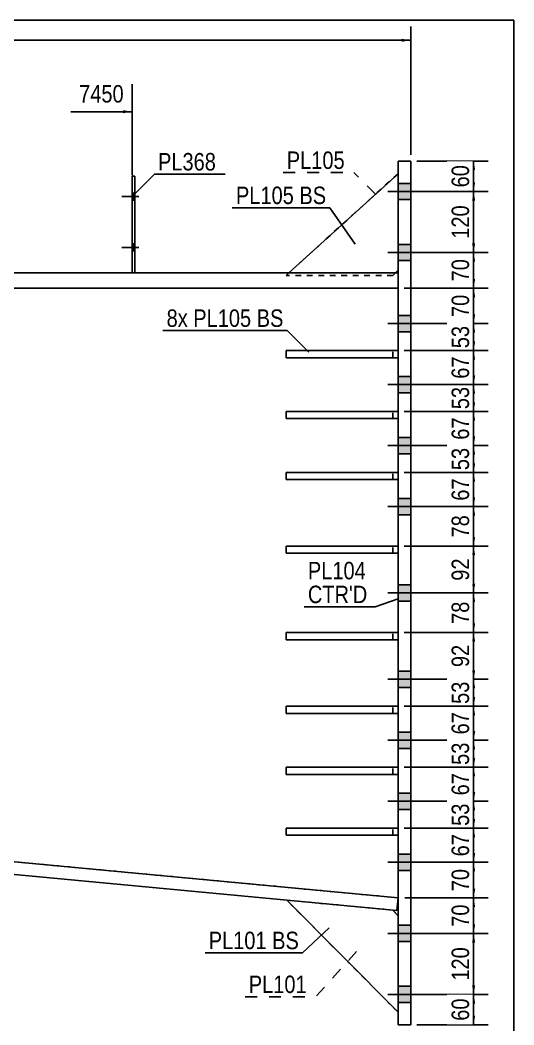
# Model space of a CAD drawing. Header units: millimetres. Extents: x -266 to 146, y -166 to 122.
# Drawn here: x 65.4 to 146.3, y -43.9 to 120.9 of the extents above; entities that cross this region are included whole.
import ezdxf

# ---------------------------------------------------------------- set-up
doc = ezdxf.new("R2010")
doc.units = ezdxf.units.MM
doc.linetypes.add('DXK_LINE_DOT1', pattern=[1.8814, 0.9407, -0.9407])
doc.linetypes.add('DXK_LINE_DOT2', pattern=[3.9198, 1.9599, -1.9599])
doc.styles.add('Arial Narrow', font='ARIALN.TTF', dxfattribs={"height": 0.2})

# ---------------------------------------------------------------- blocks, each defined once
blk = doc.blocks.new('Unknown-622979467-1210')
at = {"color": 5, "linetype": 'Continuous'}
for p, q in [((146.3, 120.9), (-263.7, 120.9)), ((146.3, -166.1), (146.3, 120.9))]:
    blk.add_line(p, q, dxfattribs=at)
blk = doc.blocks.new('Bolt-622979467-1794 - 1521')
at = {"linetype": 'Continuous'}
for points in [[(127.3, 94.12), (127.3, 91.46), (129.38, 91.46), (129.38, 94.12)], [(127.3, 94.12), (127.3, 91.46), (129.38, 91.46), (129.38, 94.12)], [(127.3, 94.12), (127.3, 91.46), (129.38, 91.46), (129.38, 94.12)], [(127.3, 94.12), (127.3, 91.46), (129.38, 91.46), (129.38, 94.12)], [(127.3, 84.12), (127.3, 81.46), (129.38, 81.46), (129.38, 84.12)], [(127.3, 84.12), (127.3, 81.46), (129.38, 81.46), (129.38, 84.12)], [(127.3, 84.12), (127.3, 81.46), (129.38, 81.46), (129.38, 84.12)], [(127.3, 84.12), (127.3, 81.46), (129.38, 81.46), (129.38, 84.12)], [(127.3, 72.46), (127.3, 69.79), (129.38, 69.79), (129.38, 72.46)], [(127.3, 72.46), (127.3, 69.79), (129.38, 69.79), (129.38, 72.46)], [(127.3, 72.46), (127.3, 69.79), (129.38, 69.79), (129.38, 72.46)], [(127.3, 72.46), (127.3, 69.79), (129.38, 69.79), (129.38, 72.46)], [(127.3, 62.46), (127.3, 59.79), (129.38, 59.79), (129.38, 62.46)], [(127.3, 62.46), (127.3, 59.79), (129.38, 59.79), (129.38, 62.46)], [(127.3, 62.46), (127.3, 59.79), (129.38, 59.79), (129.38, 62.46)], [(127.3, 62.46), (127.3, 59.79), (129.38, 59.79), (129.38, 62.46)], [(127.3, 52.46), (127.3, 49.79), (129.38, 49.79), (129.38, 52.46)], [(127.3, 52.46), (127.3, 49.79), (129.38, 49.79), (129.38, 52.46)], [(127.3, 52.46), (127.3, 49.79), (129.38, 49.79), (129.38, 52.46)], [(127.3, 52.46), (127.3, 49.79), (129.38, 49.79), (129.38, 52.46)], [(127.3, 42.46), (127.3, 39.79), (129.38, 39.79), (129.38, 42.46)], [(127.3, 42.46), (127.3, 39.79), (129.38, 39.79), (129.38, 42.46)], [(127.3, 42.46), (127.3, 39.79), (129.38, 39.79), (129.38, 42.46)], [(127.3, 42.46), (127.3, 39.79), (129.38, 39.79), (129.38, 42.46)], [(127.3, 28.29), (127.3, 25.62), (129.38, 25.62), (129.38, 28.29)], [(127.3, 28.29), (127.3, 25.62), (129.38, 25.62), (129.38, 28.29)], [(127.3, 28.29), (127.3, 25.62), (129.38, 25.62), (129.38, 28.29)], [(127.3, 28.29), (127.3, 25.62), (129.38, 25.62), (129.38, 28.29)], [(127.3, 14.12), (127.3, 11.46), (129.38, 11.46), (129.38, 14.12)], [(127.3, 14.12), (127.3, 11.46), (129.38, 11.46), (129.38, 14.12)], [(127.3, 14.12), (127.3, 11.46), (129.38, 11.46), (129.38, 14.12)], [(127.3, 14.12), (127.3, 11.46), (129.38, 11.46), (129.38, 14.12)], [(127.3, 4.12), (127.3, 1.46), (129.38, 1.46), (129.38, 4.12)], [(127.3, 4.12), (127.3, 1.46), (129.38, 1.46), (129.38, 4.12)], [(127.3, 4.12), (127.3, 1.46), (129.38, 1.46), (129.38, 4.12)], [(127.3, 4.12), (127.3, 1.46), (129.38, 1.46), (129.38, 4.12)], [(127.3, -5.88), (127.3, -8.54), (129.38, -8.54), (129.38, -5.88)], [(127.3, -5.88), (127.3, -8.54), (129.38, -8.54), (129.38, -5.88)], [(127.3, -5.88), (127.3, -8.54), (129.38, -8.54), (129.38, -5.88)], [(127.3, -5.88), (127.3, -8.54), (129.38, -8.54), (129.38, -5.88)], [(127.3, -15.88), (127.3, -18.54), (129.38, -18.54), (129.38, -15.88)], [(127.3, -15.88), (127.3, -18.54), (129.38, -18.54), (129.38, -15.88)], [(127.3, -15.88), (127.3, -18.54), (129.38, -18.54), (129.38, -15.88)], [(127.3, -15.88), (127.3, -18.54), (129.38, -18.54), (129.38, -15.88)], [(127.3, -27.54), (127.3, -30.21), (129.38, -30.21), (129.38, -27.54)], [(127.3, -27.54), (127.3, -30.21), (129.38, -30.21), (129.38, -27.54)], [(127.3, -27.54), (127.3, -30.21), (129.38, -30.21), (129.38, -27.54)], [(127.3, -27.54), (127.3, -30.21), (129.38, -30.21), (129.38, -27.54)], [(127.3, -37.54), (127.3, -40.21), (129.38, -40.21), (129.38, -37.54)], [(127.3, -37.54), (127.3, -40.21), (129.38, -40.21), (129.38, -37.54)], [(127.3, -37.54), (127.3, -40.21), (129.38, -40.21), (129.38, -37.54)], [(127.3, -37.54), (127.3, -40.21), (129.38, -40.21), (129.38, -37.54)]]:
    blk.add_hatch(color=3, dxfattribs=at).paths.add_polyline_path(points)
at = {"color": 3, "linetype": 'Continuous'}
for p, q in [((127.3, 94.12), (129.38, 94.12)), ((127.3, 94.12), (129.38, 94.12)), ((127.3, 94.12), (129.38, 94.12)), ((127.3, 94.12), (129.38, 94.12)), ((125.66, 92.79), (135.63, 92.79)), ((125.66, 92.79), (135.63, 92.79)), ((125.66, 92.79), (135.63, 92.79)), ((125.66, 92.79), (135.63, 92.79)), ((127.3, 91.46), (129.38, 91.46)), ((127.3, 91.46), (129.38, 91.46)), ((127.3, 91.46), (129.38, 91.46)), ((127.3, 91.46), (129.38, 91.46)), ((127.3, 84.12), (129.38, 84.12)), ((127.3, 84.12), (129.38, 84.12)), ((127.3, 84.12), (129.38, 84.12)), ((127.3, 84.12), (129.38, 84.12)), ((125.66, 82.79), (135.63, 82.79)), ((125.66, 82.79), (135.63, 82.79)), ((125.66, 82.79), (135.63, 82.79)), ((125.66, 82.79), (135.63, 82.79)), ((127.3, 81.46), (129.38, 81.46)), ((127.3, 81.46), (129.38, 81.46)), ((127.3, 81.46), (129.38, 81.46)), ((127.3, 81.46), (129.38, 81.46)), ((125.66, 71.12), (135.63, 71.12)), ((125.66, 71.12), (135.63, 71.12)), ((125.66, 71.12), (135.63, 71.12)), ((125.66, 71.12), (135.63, 71.12)), ((127.3, 72.46), (129.38, 72.46)), ((127.3, 72.46), (129.38, 72.46)), ((127.3, 72.46), (129.38, 72.46)), ((127.3, 72.46), (129.38, 72.46)), ((127.3, 69.79), (129.38, 69.79)), ((127.3, 69.79), (129.38, 69.79)), ((127.3, 69.79), (129.38, 69.79)), ((127.3, 69.79), (129.38, 69.79)), ((125.66, 61.12), (135.63, 61.12)), ((125.66, 61.12), (135.63, 61.12)), ((125.66, 61.12), (135.63, 61.12)), ((125.66, 61.12), (135.63, 61.12)), ((127.3, 62.46), (129.38, 62.46)), ((127.3, 62.46), (129.38, 62.46)), ((127.3, 62.46), (129.38, 62.46)), ((127.3, 62.46), (129.38, 62.46)), ((127.3, 59.79), (129.38, 59.79)), ((127.3, 59.79), (129.38, 59.79)), ((127.3, 59.79), (129.38, 59.79)), ((127.3, 59.79), (129.38, 59.79)), ((125.66, 51.12), (135.63, 51.12)), ((125.66, 51.12), (135.63, 51.12)), ((125.66, 51.12), (135.63, 51.12)), ((125.66, 51.12), (135.63, 51.12)), ((127.3, 52.46), (129.38, 52.46)), ((127.3, 52.46), (129.38, 52.46)), ((127.3, 52.46), (129.38, 52.46)), ((127.3, 52.46), (129.38, 52.46)), ((127.3, 49.79), (129.38, 49.79)), ((127.3, 49.79), (129.38, 49.79)), ((127.3, 49.79), (129.38, 49.79)), ((127.3, 49.79), (129.38, 49.79)), ((127.3, 42.46), (129.38, 42.46)), ((127.3, 42.46), (129.38, 42.46)), ((127.3, 42.46), (129.38, 42.46)), ((127.3, 42.46), (129.38, 42.46)), ((125.66, 41.12), (135.63, 41.12)), ((125.66, 41.12), (135.63, 41.12)), ((125.66, 41.12), (135.63, 41.12)), ((125.66, 41.12), (135.63, 41.12)), ((127.3, 39.79), (129.38, 39.79)), ((127.3, 39.79), (129.38, 39.79)), ((127.3, 39.79), (129.38, 39.79)), ((127.3, 39.79), (129.38, 39.79)), ((127.3, 28.29), (129.38, 28.29)), ((127.3, 28.29), (129.38, 28.29)), ((127.3, 28.29), (129.38, 28.29)), ((127.3, 28.29), (129.38, 28.29)), ((125.66, 26.96), (135.63, 26.96)), ((125.66, 26.96), (135.63, 26.96)), ((125.66, 26.96), (135.63, 26.96)), ((125.66, 26.96), (135.63, 26.96)), ((127.3, 25.62), (129.38, 25.62)), ((127.3, 25.62), (129.38, 25.62)), ((127.3, 25.62), (129.38, 25.62)), ((127.3, 25.62), (129.38, 25.62)), ((127.3, 14.12), (129.38, 14.12)), ((127.3, 14.12), (129.38, 14.12)), ((127.3, 14.12), (129.38, 14.12)), ((127.3, 14.12), (129.38, 14.12)), ((125.66, 12.79), (135.63, 12.79)), ((125.66, 12.79), (135.63, 12.79)), ((125.66, 12.79), (135.63, 12.79)), ((125.66, 12.79), (135.63, 12.79)), ((127.3, 11.46), (129.38, 11.46)), ((127.3, 11.46), (129.38, 11.46)), ((127.3, 11.46), (129.38, 11.46)), ((127.3, 11.46), (129.38, 11.46)), ((127.3, 4.12), (129.38, 4.12)), ((127.3, 4.12), (129.38, 4.12)), ((127.3, 4.12), (129.38, 4.12)), ((127.3, 4.12), (129.38, 4.12)), ((125.66, 2.79), (135.63, 2.79)), ((125.66, 2.79), (135.63, 2.79)), ((125.66, 2.79), (135.63, 2.79)), ((125.66, 2.79), (135.63, 2.79)), ((127.3, 1.46), (129.38, 1.46)), ((127.3, 1.46), (129.38, 1.46)), ((127.3, 1.46), (129.38, 1.46)), ((127.3, 1.46), (129.38, 1.46)), ((127.3, -5.88), (129.38, -5.88)), ((127.3, -5.88), (129.38, -5.88)), ((127.3, -5.88), (129.38, -5.88)), ((127.3, -5.88), (129.38, -5.88)), ((125.66, -7.21), (135.63, -7.21)), ((125.66, -7.21), (135.63, -7.21)), ((125.66, -7.21), (135.63, -7.21)), ((125.66, -7.21), (135.63, -7.21)), ((127.3, -8.54), (129.38, -8.54)), ((127.3, -8.54), (129.38, -8.54)), ((127.3, -8.54), (129.38, -8.54)), ((127.3, -8.54), (129.38, -8.54)), ((127.3, -15.88), (129.38, -15.88)), ((127.3, -15.88), (129.38, -15.88)), ((127.3, -15.88), (129.38, -15.88)), ((127.3, -15.88), (129.38, -15.88)), ((125.66, -17.21), (135.63, -17.21)), ((125.66, -17.21), (135.63, -17.21)), ((125.66, -17.21), (135.63, -17.21)), ((125.66, -17.21), (135.63, -17.21)), ((127.3, -18.54), (129.38, -18.54)), ((127.3, -18.54), (129.38, -18.54)), ((127.3, -18.54), (129.38, -18.54)), ((127.3, -18.54), (129.38, -18.54)), ((127.3, -27.54), (129.38, -27.54)), ((127.3, -27.54), (129.38, -27.54)), ((127.3, -27.54), (129.38, -27.54)), ((127.3, -27.54), (129.38, -27.54)), ((125.66, -28.88), (135.63, -28.88)), ((125.66, -28.88), (135.63, -28.88)), ((125.66, -28.88), (135.63, -28.88)), ((125.66, -28.88), (135.63, -28.88)), ((127.3, -30.21), (129.38, -30.21)), ((127.3, -30.21), (129.38, -30.21)), ((127.3, -30.21), (129.38, -30.21)), ((127.3, -30.21), (129.38, -30.21)), ((127.3, -37.54), (129.38, -37.54)), ((127.3, -37.54), (129.38, -37.54)), ((127.3, -37.54), (129.38, -37.54)), ((127.3, -37.54), (129.38, -37.54)), ((125.66, -38.88), (135.63, -38.88)), ((125.66, -38.88), (135.63, -38.88)), ((125.66, -38.88), (135.63, -38.88)), ((125.66, -38.88), (135.63, -38.88)), ((127.3, -40.21), (129.38, -40.21)), ((127.3, -40.21), (129.38, -40.21)), ((127.3, -40.21), (129.38, -40.21)), ((127.3, -40.21), (129.38, -40.21))]:
    blk.add_line(p, q, dxfattribs=at)
blk = doc.blocks.new('Bolt-622979467-1729 - 1521')
at = {"linetype": 'Continuous'}
for points in [[(84.14, 91.37), (84.14, 92.54), (83.72, 92.54), (83.72, 91.37)], [(84.14, 91.37), (84.14, 92.54), (83.72, 92.54), (83.72, 91.37)], [(84.14, 83.04), (84.14, 84.21), (83.72, 84.21), (83.72, 83.04)], [(84.14, 83.04), (84.14, 84.21), (83.72, 84.21), (83.72, 83.04)]]:
    blk.add_hatch(color=3, dxfattribs=at).paths.add_polyline_path(points)
at = {"color": 3, "linetype": 'Continuous'}
for p, q in [((84.14, 92.54), (83.72, 92.54)), ((84.14, 92.54), (83.72, 92.54)), ((84.8, 91.96), (82.05, 91.96)), ((84.8, 91.96), (82.05, 91.96)), ((84.14, 91.37), (83.72, 91.37)), ((84.14, 91.37), (83.72, 91.37)), ((84.14, 84.21), (83.72, 84.21)), ((84.14, 84.21), (83.72, 84.21)), ((84.8, 83.62), (82.05, 83.62)), ((84.8, 83.62), (82.05, 83.62)), ((84.14, 83.04), (83.72, 83.04)), ((84.14, 83.04), (83.72, 83.04))]:
    blk.add_line(p, q, dxfattribs=at)
blk = doc.blocks.new('Part-622979467-1576 - 1521')
at = {"color": 2, "linetype": 'Continuous'}
for p, q in [((127.3, 95.71), (109.43, 79.46)), ((127.3, 79.87), (126.88, 79.46))]:
    blk.add_line(p, q, dxfattribs=at)
at = {"color": 7, "linetype": 'DXK_LINE_DOT1'}
for p, q in [((127.3, 79.87), (127.3, 95.71)), ((109.43, 79.46), (108.97, 79.04)), ((126.88, 79.46), (126.47, 79.04)), ((126.47, 79.04), (108.97, 79.04))]:
    blk.add_line(p, q, dxfattribs=at)
blk = doc.blocks.new('Part-622979467-1672 - 1521')
at = {"color": 7, "linetype": 'DXK_LINE_DOT1'}
for p, q in [((127.3, 34.62), (108.97, 34.62)), ((108.97, 34.62), (108.97, 33.46)), ((108.97, 33.46), (127.3, 33.46))]:
    blk.add_line(p, q, dxfattribs=at)
blk = doc.blocks.new('Part-622979467-1677 - 1521')
at = {"color": 2, "linetype": 'Continuous'}
for p, q in [((108.97, 19.29), (108.97, 20.46)), ((127.3, 20.46), (108.97, 20.46)), ((127.3, 19.29), (108.97, 19.29))]:
    blk.add_line(p, q, dxfattribs=at)
at = {"color": 7, "linetype": 'DXK_LINE_DOT1'}
for p, q in [((126.47, 19.29), (126.47, 20.46)), ((127.3, 20.46), (127.3, 19.29))]:
    blk.add_line(p, q, dxfattribs=at)
blk = doc.blocks.new('Part-622979467-1682 - 1521')
at = {"color": 7, "linetype": 'DXK_LINE_DOT1'}
for p, q in [((127.3, 20.46), (108.97, 20.46)), ((108.97, 20.46), (108.97, 19.29)), ((108.97, 19.29), (127.3, 19.29))]:
    blk.add_line(p, q, dxfattribs=at)
blk = doc.blocks.new('Part-622979467-1662 - 1521')
at = {"color": 7, "linetype": 'DXK_LINE_DOT1'}
for p, q in [((127.3, 46.71), (108.97, 46.71)), ((108.97, 46.71), (108.97, 45.54)), ((108.97, 45.54), (127.3, 45.54))]:
    blk.add_line(p, q, dxfattribs=at)
blk = doc.blocks.new('Part-622979467-1598 - 1521')
at = {"color": 7, "linetype": 'DXK_LINE_DOT1'}
for p, q in [((127.3, 95.71), (109.43, 79.46)), ((126.88, 79.46), (127.3, 79.87))]:
    blk.add_line(p, q, dxfattribs=at)
blk = doc.blocks.new('Part-622979467-1620 - 1521')
at = {"color": 2, "linetype": 'Continuous'}
for p, q in [((108.97, 65.54), (108.97, 66.71)), ((127.3, 66.71), (108.97, 66.71)), ((127.3, 65.54), (108.97, 65.54))]:
    blk.add_line(p, q, dxfattribs=at)
at = {"color": 7, "linetype": 'DXK_LINE_DOT1'}
for p, q in [((126.47, 65.54), (126.47, 66.71)), ((127.3, 66.71), (127.3, 65.54))]:
    blk.add_line(p, q, dxfattribs=at)
blk = doc.blocks.new('Part-622979467-1642 - 1521')
at = {"color": 7, "linetype": 'DXK_LINE_DOT1'}
for p, q in [((127.3, 66.71), (108.97, 66.71)), ((108.97, 66.71), (108.97, 65.54)), ((108.97, 65.54), (127.3, 65.54))]:
    blk.add_line(p, q, dxfattribs=at)
blk = doc.blocks.new('Part-622979467-1647 - 1521')
at = {"color": 2, "linetype": 'Continuous'}
for p, q in [((108.97, 55.54), (108.97, 56.71)), ((127.3, 56.71), (108.97, 56.71)), ((127.3, 55.54), (108.97, 55.54))]:
    blk.add_line(p, q, dxfattribs=at)
at = {"color": 7, "linetype": 'DXK_LINE_DOT1'}
for p, q in [((126.47, 55.54), (126.47, 56.71)), ((127.3, 56.71), (127.3, 55.54))]:
    blk.add_line(p, q, dxfattribs=at)
blk = doc.blocks.new('Part-622979467-1652 - 1521')
at = {"color": 7, "linetype": 'DXK_LINE_DOT1'}
for p, q in [((127.3, 56.71), (108.97, 56.71)), ((108.97, 56.71), (108.97, 55.54)), ((108.97, 55.54), (127.3, 55.54))]:
    blk.add_line(p, q, dxfattribs=at)
blk = doc.blocks.new('Part-622979467-1657 - 1521')
at = {"color": 2, "linetype": 'Continuous'}
for p, q in [((108.97, 45.54), (108.97, 46.71)), ((127.3, 46.71), (108.97, 46.71)), ((127.3, 45.54), (108.97, 45.54))]:
    blk.add_line(p, q, dxfattribs=at)
at = {"color": 7, "linetype": 'DXK_LINE_DOT1'}
for p, q in [((126.47, 45.54), (126.47, 46.71)), ((127.3, 46.71), (127.3, 45.54))]:
    blk.add_line(p, q, dxfattribs=at)
blk = doc.blocks.new('Part-622979467-1667 - 1521')
at = {"color": 2, "linetype": 'Continuous'}
for p, q in [((108.97, 33.46), (108.97, 34.62)), ((127.3, 34.62), (108.97, 34.62)), ((127.3, 33.46), (108.97, 33.46))]:
    blk.add_line(p, q, dxfattribs=at)
at = {"color": 7, "linetype": 'DXK_LINE_DOT1'}
for p, q in [((126.47, 33.46), (126.47, 34.62)), ((127.3, 34.62), (127.3, 33.46))]:
    blk.add_line(p, q, dxfattribs=at)
blk = doc.blocks.new('Part-622979467-1687 - 1521')
at = {"color": 2, "linetype": 'Continuous'}
for p, q in [((108.97, 7.21), (108.97, 8.37)), ((127.3, 8.37), (108.97, 8.37)), ((127.3, 7.21), (108.97, 7.21))]:
    blk.add_line(p, q, dxfattribs=at)
at = {"color": 7, "linetype": 'DXK_LINE_DOT1'}
for p, q in [((126.47, 7.21), (126.47, 8.37)), ((127.3, 8.37), (127.3, 7.21))]:
    blk.add_line(p, q, dxfattribs=at)
blk = doc.blocks.new('Part-622979467-1692 - 1521')
at = {"color": 7, "linetype": 'DXK_LINE_DOT1'}
for p, q in [((127.3, 8.37), (108.97, 8.37)), ((108.97, 8.37), (108.97, 7.21)), ((108.97, 7.21), (127.3, 7.21))]:
    blk.add_line(p, q, dxfattribs=at)
blk = doc.blocks.new('Part-622979467-1697 - 1521')
at = {"color": 2, "linetype": 'Continuous'}
for p, q in [((108.97, -2.79), (108.97, -1.63)), ((127.3, -1.63), (108.97, -1.63)), ((127.3, -2.79), (108.97, -2.79))]:
    blk.add_line(p, q, dxfattribs=at)
at = {"color": 7, "linetype": 'DXK_LINE_DOT1'}
for p, q in [((126.47, -2.79), (126.47, -1.63)), ((127.3, -2.79), (127.3, -1.63))]:
    blk.add_line(p, q, dxfattribs=at)
blk = doc.blocks.new('Part-622979467-1702 - 1521')
at = {"color": 7, "linetype": 'DXK_LINE_DOT1'}
for p, q in [((127.3, -1.63), (108.97, -1.63)), ((108.97, -1.63), (108.97, -2.79)), ((108.97, -2.79), (127.3, -2.79))]:
    blk.add_line(p, q, dxfattribs=at)
blk = doc.blocks.new('Part-622979467-1722 - 1521')
at = {"color": 7, "linetype": 'DXK_LINE_DOT1'}
for p, q in [((127.3, -11.63), (108.97, -11.63)), ((108.97, -11.63), (108.97, -12.79)), ((108.97, -12.79), (127.3, -12.79)), ((126.47, -12.79), (126.47, -11.63)), ((127.3, -12.79), (127.3, -11.63))]:
    blk.add_line(p, q, dxfattribs=at)
blk = doc.blocks.new('Part-622979467-1727 - 1521')
at = {"color": 2, "linetype": 'Continuous'}
for p, q in [((108.97, -12.79), (108.97, -11.63)), ((127.3, -11.63), (108.97, -11.63)), ((127.3, -12.79), (108.97, -12.79))]:
    blk.add_line(p, q, dxfattribs=at)
blk = doc.blocks.new('Part-622979467-1773 - 1521')
at = {"color": 2, "linetype": 'Continuous'}
for p, q in [((127.3, 79.46), (-62.92, 79.46)), ((127.3, 76.96), (-62.92, 76.96))]:
    blk.add_line(p, q, dxfattribs=at)
at = {"color": 7, "linetype": 'DXK_LINE_DOT1'}
blk.add_line((127.3, 79.46), (127.3, 76.96), dxfattribs=at)
blk = doc.blocks.new('Part-622979467-1832 - 1521')
at = {"color": 2, "linetype": 'Continuous'}
for p, q in [((-62.92, -5.15), (127.3, -23.04)), ((127.11, -25.12), (-63.12, -7.22)), ((127.3, -23.04), (127.11, -25.12))]:
    blk.add_line(p, q, dxfattribs=at)
blk = doc.blocks.new('Part-622979467-1788 - 1521')
at = {"color": 2, "linetype": 'Continuous'}
for p, q in [((84.14, 95.29), (83.72, 95.29)), ((83.72, 95.29), (83.72, 79.46)), ((84.14, 79.46), (84.14, 95.29))]:
    blk.add_line(p, q, dxfattribs=at)
at = {"color": 7, "linetype": 'DXK_LINE_DOT1'}
blk.add_line((83.72, 79.46), (84.14, 79.46), dxfattribs=at)
blk = doc.blocks.new('Part-622979467-1937 - 1521')
at = {"color": 2, "linetype": 'Continuous'}
for p, q in [((127.3, 97.79), (129.38, 97.79)), ((127.3, -43.88), (127.3, 97.79)), ((129.38, 97.79), (129.38, -43.88)), ((129.38, -43.88), (127.3, -43.88))]:
    blk.add_line(p, q, dxfattribs=at)
blk = doc.blocks.new('Part-622979467-1959 - 1521')
at = {"color": 7, "linetype": 'DXK_LINE_DOT1'}
for p, q in [((127.3, -41.8), (109.05, -23.42)), ((109.05, -23.42), (126.47, -25.06)), ((126.47, -25.06), (127.3, -25.97)), ((127.3, -25.97), (127.3, -41.8))]:
    blk.add_line(p, q, dxfattribs=at)
blk = doc.blocks.new('Part-622979467-2072 - 1521')
at = {"color": 2, "linetype": 'Continuous'}
blk.add_line((-37.92, 76.96), (-37.92, -7.5), dxfattribs=at)
at = {"color": 7, "linetype": 'DXK_LINE_DOT1'}
for p, q in [((-37.92, 76.96), (127.3, 76.96)), ((127.3, 76.96), (127.3, 66.71)), ((127.3, 65.54), (127.3, 56.71)), ((127.3, 55.54), (127.3, 46.71)), ((127.3, 45.54), (127.3, 34.62)), ((127.3, 33.46), (127.3, 20.46)), ((127.3, 19.29), (127.3, 8.37)), ((127.3, 7.21), (127.3, -1.63)), ((127.3, -2.79), (127.3, -11.63)), ((-37.92, -7.5), (127.3, -23.04)), ((127.3, -12.79), (127.3, -23.04))]:
    blk.add_line(p, q, dxfattribs=at)
blk = doc.blocks.new('Part-622979467-2138 - 1521')
at = {"color": 2, "linetype": 'Continuous'}
for p, q in [((127.3, -41.8), (109.05, -23.42)), ((126.47, -25.06), (127.3, -25.97))]:
    blk.add_line(p, q, dxfattribs=at)
blk = doc.blocks.new('StraightDimension-622979467-9930 - 1521')
at = {"linetype": 'Continuous'}
for points in [[(139.45, -24.56), (139.7, -23.06), (139.95, -24.56)], [(139.95, -27.38), (139.7, -28.88), (139.45, -27.38)]]:
    blk.add_hatch(color=7, dxfattribs=at).paths.add_polyline_path(points)
at = {"color": 7, "linetype": 'Continuous'}
for p, q in [((128.44, -23.06), (142.1, -23.06)), ((139.7, -28.88), (139.7, -23.06)), ((128.3, -28.88), (142.1, -28.88))]:
    blk.add_line(p, q, dxfattribs=at)
at = {"color": 0}
blk.add_wipeout([(139.55, -23.54), (135.35, -23.54), (135.35, -28.39), (139.55, -28.39)], dxfattribs=at)
at = {"color": 3, "style": 'Arial Narrow'}
blk.add_text('70', height=2.863, rotation=90.0002, dxfattribs=at).set_placement((138.95, -27.79))
blk = doc.blocks.new('StraightDimension-622979467-9912 - 1521')
at = {"linetype": 'Continuous'}
for points in [[(139.45, 75.46), (139.7, 76.96), (139.95, 75.46)], [(139.95, 72.62), (139.7, 71.12), (139.45, 72.62)]]:
    blk.add_hatch(color=7, dxfattribs=at).paths.add_polyline_path(points)
at = {"color": 7, "linetype": 'Continuous'}
for p, q in [((128.3, 76.96), (142.1, 76.96)), ((139.7, 71.12), (139.7, 76.96)), ((128.3, 71.12), (142.1, 71.12))]:
    blk.add_line(p, q, dxfattribs=at)
at = {"color": 0}
blk.add_wipeout([(139.55, 76.47), (135.35, 76.47), (135.35, 71.61), (139.55, 71.61)], dxfattribs=at)
at = {"color": 3, "style": 'Arial Narrow'}
blk.add_text('70', height=2.863, rotation=90.0002, dxfattribs=at).set_placement((138.95, 72.21))
blk = doc.blocks.new('StraightDimension-622979467-9915 - 1521')
at = {"linetype": 'Continuous'}
for points in [[(139.45, 59.62), (139.7, 61.12), (139.95, 59.62)], [(139.95, 58.21), (139.7, 56.71), (139.45, 58.21)]]:
    blk.add_hatch(color=7, dxfattribs=at).paths.add_polyline_path(points)
at = {"color": 7, "linetype": 'Continuous'}
for p, q in [((128.3, 61.12), (142.1, 61.12)), ((139.7, 56.71), (139.7, 61.12)), ((128.3, 56.71), (142.1, 56.71))]:
    blk.add_line(p, q, dxfattribs=at)
at = {"color": 0}
blk.add_wipeout([(139.55, 61.34), (135.35, 61.34), (135.35, 56.49), (139.55, 56.49)], dxfattribs=at)
at = {"color": 3, "style": 'Arial Narrow'}
blk.add_text('53', height=2.863, rotation=90.0002, dxfattribs=at).set_placement((138.95, 57.09))
blk = doc.blocks.new('StraightDimension-622979467-2642 - 1521')
at = {"linetype": 'Continuous'}
blk.add_hatch(color=7, dxfattribs=at).paths.add_polyline_path([(127.88, 117.84), (129.38, 117.59), (127.88, 117.34)])
at = {"color": 7, "linetype": 'Continuous'}
for p, q in [((129.38, 98.79), (129.38, 119.84)), ((-251.25, 117.59), (129.38, 117.59))]:
    blk.add_line(p, q, dxfattribs=at)
blk = doc.blocks.new('StraightDimension-622979467-9909 - 1521')
at = {"linetype": 'Continuous'}
for points in [[(139.45, 96.29), (139.7, 97.79), (139.95, 96.29)], [(139.95, 94.29), (139.7, 92.79), (139.45, 94.29)]]:
    blk.add_hatch(color=7, dxfattribs=at).paths.add_polyline_path(points)
at = {"color": 7, "linetype": 'Continuous'}
for p, q in [((130.38, 97.79), (142.1, 97.79)), ((139.7, 92.79), (139.7, 97.79)), ((128.3, 92.79), (142.1, 92.79))]:
    blk.add_line(p, q, dxfattribs=at)
at = {"color": 0}
blk.add_wipeout([(139.55, 97.72), (135.35, 97.72), (135.35, 92.86), (139.55, 92.86)], dxfattribs=at)
at = {"color": 3, "style": 'Arial Narrow'}
blk.add_text('60', height=2.863, rotation=90.0002, dxfattribs=at).set_placement((138.95, 93.46))
blk = doc.blocks.new('StraightDimension-622979467-9910 - 1521')
at = {"linetype": 'Continuous'}
for points in [[(139.45, 91.29), (139.7, 92.79), (139.95, 91.29)], [(139.95, 84.29), (139.7, 82.79), (139.45, 84.29)]]:
    blk.add_hatch(color=7, dxfattribs=at).paths.add_polyline_path(points)
at = {"color": 7, "linetype": 'Continuous'}
for p, q in [((128.3, 92.79), (142.1, 92.79)), ((139.7, 82.79), (139.7, 92.79)), ((128.3, 82.79), (142.1, 82.79))]:
    blk.add_line(p, q, dxfattribs=at)
at = {"color": 0}
blk.add_wipeout([(139.55, 91.13), (135.35, 91.13), (135.35, 84.45), (139.55, 84.45)], dxfattribs=at)
at = {"color": 3, "style": 'Arial Narrow'}
blk.add_text('120', height=2.863, rotation=90.0002, dxfattribs=at).set_placement((138.95, 85.05))
blk = doc.blocks.new('StraightDimension-622979467-9911 - 1521')
at = {"linetype": 'Continuous'}
for points in [[(139.45, 81.29), (139.7, 82.79), (139.95, 81.29)], [(139.95, 78.46), (139.7, 76.96), (139.45, 78.46)]]:
    blk.add_hatch(color=7, dxfattribs=at).paths.add_polyline_path(points)
at = {"color": 7, "linetype": 'Continuous'}
for p, q in [((128.3, 82.79), (142.1, 82.79)), ((139.7, 76.96), (139.7, 82.79)), ((128.3, 76.96), (142.1, 76.96))]:
    blk.add_line(p, q, dxfattribs=at)
at = {"color": 0}
blk.add_wipeout([(139.55, 82.3), (135.35, 82.3), (135.35, 77.45), (139.55, 77.45)], dxfattribs=at)
at = {"color": 3, "style": 'Arial Narrow'}
blk.add_text('70', height=2.863, rotation=90.0002, dxfattribs=at).set_placement((138.95, 78.05))
blk = doc.blocks.new('StraightDimension-622979467-9913 - 1521')
at = {"linetype": 'Continuous'}
for points in [[(139.45, 69.62), (139.7, 71.12), (139.95, 69.62)], [(139.95, 68.21), (139.7, 66.71), (139.45, 68.21)]]:
    blk.add_hatch(color=7, dxfattribs=at).paths.add_polyline_path(points)
at = {"color": 7, "linetype": 'Continuous'}
for p, q in [((128.3, 71.12), (142.1, 71.12)), ((139.7, 66.71), (139.7, 71.12)), ((128.3, 66.71), (142.1, 66.71))]:
    blk.add_line(p, q, dxfattribs=at)
at = {"color": 0}
blk.add_wipeout([(139.55, 71.34), (135.35, 71.34), (135.35, 66.49), (139.55, 66.49)], dxfattribs=at)
at = {"color": 3, "style": 'Arial Narrow'}
blk.add_text('53', height=2.863, rotation=90.0002, dxfattribs=at).set_placement((138.95, 67.09))
blk = doc.blocks.new('StraightDimension-622979467-9914 - 1521')
at = {"linetype": 'Continuous'}
for points in [[(139.45, 65.21), (139.7, 66.71), (139.95, 65.21)], [(139.95, 62.62), (139.7, 61.12), (139.45, 62.62)]]:
    blk.add_hatch(color=7, dxfattribs=at).paths.add_polyline_path(points)
at = {"color": 7, "linetype": 'Continuous'}
for p, q in [((128.3, 66.71), (142.1, 66.71)), ((139.7, 61.12), (139.7, 66.71)), ((128.3, 61.12), (142.1, 61.12))]:
    blk.add_line(p, q, dxfattribs=at)
at = {"color": 0}
blk.add_wipeout([(139.55, 66.34), (135.35, 66.34), (135.35, 61.49), (139.55, 61.49)], dxfattribs=at)
at = {"color": 3, "style": 'Arial Narrow'}
blk.add_text('67', height=2.863, rotation=90.0002, dxfattribs=at).set_placement((138.95, 62.09))
blk = doc.blocks.new('StraightDimension-622979467-9916 - 1521')
at = {"linetype": 'Continuous'}
for points in [[(139.45, 55.21), (139.7, 56.71), (139.95, 55.21)], [(139.95, 52.62), (139.7, 51.12), (139.45, 52.62)]]:
    blk.add_hatch(color=7, dxfattribs=at).paths.add_polyline_path(points)
at = {"color": 7, "linetype": 'Continuous'}
for p, q in [((128.3, 56.71), (142.1, 56.71)), ((139.7, 51.12), (139.7, 56.71)), ((128.3, 51.12), (142.1, 51.12))]:
    blk.add_line(p, q, dxfattribs=at)
at = {"color": 0}
blk.add_wipeout([(139.55, 56.34), (135.35, 56.34), (135.35, 51.49), (139.55, 51.49)], dxfattribs=at)
at = {"color": 3, "style": 'Arial Narrow'}
blk.add_text('67', height=2.863, rotation=90.0002, dxfattribs=at).set_placement((138.95, 52.09))
blk = doc.blocks.new('StraightDimension-622979467-9917 - 1521')
at = {"linetype": 'Continuous'}
for points in [[(139.45, 49.62), (139.7, 51.12), (139.95, 49.62)], [(139.95, 48.21), (139.7, 46.71), (139.45, 48.21)]]:
    blk.add_hatch(color=7, dxfattribs=at).paths.add_polyline_path(points)
at = {"color": 7, "linetype": 'Continuous'}
for p, q in [((128.3, 51.12), (142.1, 51.12)), ((139.7, 46.71), (139.7, 51.12)), ((128.3, 46.71), (142.1, 46.71))]:
    blk.add_line(p, q, dxfattribs=at)
at = {"color": 0}
blk.add_wipeout([(139.55, 51.34), (135.35, 51.34), (135.35, 46.49), (139.55, 46.49)], dxfattribs=at)
at = {"color": 3, "style": 'Arial Narrow'}
blk.add_text('53', height=2.863, rotation=90.0002, dxfattribs=at).set_placement((138.95, 47.09))
blk = doc.blocks.new('StraightDimension-622979467-9918 - 1521')
at = {"linetype": 'Continuous'}
for points in [[(139.45, 45.21), (139.7, 46.71), (139.95, 45.21)], [(139.95, 42.62), (139.7, 41.12), (139.45, 42.62)]]:
    blk.add_hatch(color=7, dxfattribs=at).paths.add_polyline_path(points)
at = {"color": 7, "linetype": 'Continuous'}
for p, q in [((128.3, 46.71), (142.1, 46.71)), ((139.7, 41.12), (139.7, 46.71)), ((128.3, 41.12), (142.1, 41.12))]:
    blk.add_line(p, q, dxfattribs=at)
at = {"color": 0}
blk.add_wipeout([(139.55, 46.34), (135.35, 46.34), (135.35, 41.49), (139.55, 41.49)], dxfattribs=at)
at = {"color": 3, "style": 'Arial Narrow'}
blk.add_text('67', height=2.863, rotation=90.0002, dxfattribs=at).set_placement((138.95, 42.09))
blk = doc.blocks.new('StraightDimension-622979467-9919 - 1521')
at = {"linetype": 'Continuous'}
for points in [[(139.45, 39.62), (139.7, 41.12), (139.95, 39.62)], [(139.95, 36.12), (139.7, 34.62), (139.45, 36.12)]]:
    blk.add_hatch(color=7, dxfattribs=at).paths.add_polyline_path(points)
at = {"color": 7, "linetype": 'Continuous'}
for p, q in [((128.3, 41.12), (142.1, 41.12)), ((139.7, 34.62), (139.7, 41.12)), ((128.3, 34.62), (142.1, 34.62))]:
    blk.add_line(p, q, dxfattribs=at)
at = {"color": 0}
blk.add_wipeout([(139.55, 40.3), (135.35, 40.3), (135.35, 35.45), (139.55, 35.45)], dxfattribs=at)
at = {"color": 3, "style": 'Arial Narrow'}
blk.add_text('78', height=2.863, rotation=90.0002, dxfattribs=at).set_placement((138.95, 36.05))
blk = doc.blocks.new('StraightDimension-622979467-9920 - 1521')
at = {"linetype": 'Continuous'}
for points in [[(139.45, 33.12), (139.7, 34.62), (139.95, 33.12)], [(139.95, 28.46), (139.7, 26.96), (139.45, 28.46)]]:
    blk.add_hatch(color=7, dxfattribs=at).paths.add_polyline_path(points)
at = {"color": 7, "linetype": 'Continuous'}
for p, q in [((128.3, 34.62), (142.1, 34.62)), ((139.7, 26.96), (139.7, 34.62)), ((128.3, 26.96), (142.1, 26.96))]:
    blk.add_line(p, q, dxfattribs=at)
at = {"color": 0}
blk.add_wipeout([(139.55, 33.22), (135.35, 33.22), (135.35, 28.36), (139.55, 28.36)], dxfattribs=at)
at = {"color": 3, "style": 'Arial Narrow'}
blk.add_text('92', height=2.863, rotation=90.0002, dxfattribs=at).set_placement((138.95, 28.96))
blk = doc.blocks.new('StraightDimension-622979467-9921 - 1521')
at = {"linetype": 'Continuous'}
for points in [[(139.45, 25.46), (139.7, 26.96), (139.95, 25.46)], [(139.95, 21.96), (139.7, 20.46), (139.45, 21.96)]]:
    blk.add_hatch(color=7, dxfattribs=at).paths.add_polyline_path(points)
at = {"color": 7, "linetype": 'Continuous'}
for p, q in [((128.3, 26.96), (142.1, 26.96)), ((139.7, 20.46), (139.7, 26.96)), ((128.3, 20.46), (142.1, 20.46))]:
    blk.add_line(p, q, dxfattribs=at)
at = {"color": 0}
blk.add_wipeout([(139.55, 26.14), (135.35, 26.14), (135.35, 21.28), (139.55, 21.28)], dxfattribs=at)
at = {"color": 3, "style": 'Arial Narrow'}
blk.add_text('78', height=2.863, rotation=90.0002, dxfattribs=at).set_placement((138.95, 21.88))
blk = doc.blocks.new('StraightDimension-622979467-9922 - 1521')
at = {"linetype": 'Continuous'}
for points in [[(139.45, 18.96), (139.7, 20.46), (139.95, 18.96)], [(139.95, 14.29), (139.7, 12.79), (139.45, 14.29)]]:
    blk.add_hatch(color=7, dxfattribs=at).paths.add_polyline_path(points)
at = {"color": 7, "linetype": 'Continuous'}
for p, q in [((128.3, 20.46), (142.1, 20.46)), ((139.7, 12.79), (139.7, 20.46)), ((128.3, 12.79), (142.1, 12.79))]:
    blk.add_line(p, q, dxfattribs=at)
at = {"color": 0}
blk.add_wipeout([(139.55, 19.05), (135.35, 19.05), (135.35, 14.2), (139.55, 14.2)], dxfattribs=at)
at = {"color": 3, "style": 'Arial Narrow'}
blk.add_text('92', height=2.863, rotation=90.0002, dxfattribs=at).set_placement((138.95, 14.8))
blk = doc.blocks.new('StraightDimension-622979467-9923 - 1521')
at = {"linetype": 'Continuous'}
for points in [[(139.45, 11.29), (139.7, 12.79), (139.95, 11.29)], [(139.95, 9.87), (139.7, 8.37), (139.45, 9.87)]]:
    blk.add_hatch(color=7, dxfattribs=at).paths.add_polyline_path(points)
at = {"color": 7, "linetype": 'Continuous'}
for p, q in [((128.3, 12.79), (142.1, 12.79)), ((139.7, 8.37), (139.7, 12.79)), ((128.3, 8.37), (142.1, 8.37))]:
    blk.add_line(p, q, dxfattribs=at)
at = {"color": 0}
blk.add_wipeout([(139.55, 13.01), (135.35, 13.01), (135.35, 8.15), (139.55, 8.15)], dxfattribs=at)
at = {"color": 3, "style": 'Arial Narrow'}
blk.add_text('53', height=2.863, rotation=90.0002, dxfattribs=at).set_placement((138.95, 8.76))
blk = doc.blocks.new('StraightDimension-622979467-9924 - 1521')
at = {"linetype": 'Continuous'}
for points in [[(139.45, 6.87), (139.7, 8.37), (139.95, 6.87)], [(139.95, 4.29), (139.7, 2.79), (139.45, 4.29)]]:
    blk.add_hatch(color=7, dxfattribs=at).paths.add_polyline_path(points)
at = {"color": 7, "linetype": 'Continuous'}
for p, q in [((128.3, 8.37), (142.1, 8.37)), ((139.7, 2.79), (139.7, 8.37)), ((128.3, 2.79), (142.1, 2.79))]:
    blk.add_line(p, q, dxfattribs=at)
at = {"color": 0}
blk.add_wipeout([(139.55, 8.01), (135.35, 8.01), (135.35, 3.15), (139.55, 3.15)], dxfattribs=at)
at = {"color": 3, "style": 'Arial Narrow'}
blk.add_text('67', height=2.863, rotation=90.0002, dxfattribs=at).set_placement((138.95, 3.76))
blk = doc.blocks.new('StraightDimension-622979467-9925 - 1521')
at = {"linetype": 'Continuous'}
for points in [[(139.45, 1.29), (139.7, 2.79), (139.95, 1.29)], [(139.95, -0.13), (139.7, -1.63), (139.45, -0.13)]]:
    blk.add_hatch(color=7, dxfattribs=at).paths.add_polyline_path(points)
at = {"color": 7, "linetype": 'Continuous'}
for p, q in [((128.3, 2.79), (142.1, 2.79)), ((139.7, -1.63), (139.7, 2.79)), ((128.3, -1.63), (142.1, -1.63))]:
    blk.add_line(p, q, dxfattribs=at)
at = {"color": 0}
blk.add_wipeout([(139.55, 3.01), (135.35, 3.01), (135.35, -1.85), (139.55, -1.85)], dxfattribs=at)
at = {"color": 3, "style": 'Arial Narrow'}
blk.add_text('53', height=2.863, rotation=90.0002, dxfattribs=at).set_placement((138.95, -1.24))
blk = doc.blocks.new('StraightDimension-622979467-9926 - 1521')
at = {"linetype": 'Continuous'}
for points in [[(139.45, -3.13), (139.7, -1.63), (139.95, -3.13)], [(139.95, -5.71), (139.7, -7.21), (139.45, -5.71)]]:
    blk.add_hatch(color=7, dxfattribs=at).paths.add_polyline_path(points)
at = {"color": 7, "linetype": 'Continuous'}
for p, q in [((128.3, -1.63), (142.1, -1.63)), ((139.7, -7.21), (139.7, -1.63)), ((128.3, -7.21), (142.1, -7.21))]:
    blk.add_line(p, q, dxfattribs=at)
at = {"color": 0}
blk.add_wipeout([(139.55, -1.99), (135.35, -1.99), (135.35, -6.85), (139.55, -6.85)], dxfattribs=at)
at = {"color": 3, "style": 'Arial Narrow'}
blk.add_text('67', height=2.863, rotation=90.0002, dxfattribs=at).set_placement((138.95, -6.24))
blk = doc.blocks.new('StraightDimension-622979467-9927 - 1521')
at = {"linetype": 'Continuous'}
for points in [[(139.45, -8.71), (139.7, -7.21), (139.95, -8.71)], [(139.95, -10.13), (139.7, -11.63), (139.45, -10.13)]]:
    blk.add_hatch(color=7, dxfattribs=at).paths.add_polyline_path(points)
at = {"color": 7, "linetype": 'Continuous'}
for p, q in [((128.3, -7.21), (142.1, -7.21)), ((139.7, -11.63), (139.7, -7.21)), ((128.3, -11.63), (142.1, -11.63))]:
    blk.add_line(p, q, dxfattribs=at)
at = {"color": 0}
blk.add_wipeout([(139.55, -6.99), (135.35, -6.99), (135.35, -11.85), (139.55, -11.85)], dxfattribs=at)
at = {"color": 3, "style": 'Arial Narrow'}
blk.add_text('53', height=2.863, rotation=90.0002, dxfattribs=at).set_placement((138.95, -11.24))
blk = doc.blocks.new('StraightDimension-622979467-9928 - 1521')
at = {"linetype": 'Continuous'}
for points in [[(139.45, -13.13), (139.7, -11.63), (139.95, -13.13)], [(139.95, -15.71), (139.7, -17.21), (139.45, -15.71)]]:
    blk.add_hatch(color=7, dxfattribs=at).paths.add_polyline_path(points)
at = {"color": 7, "linetype": 'Continuous'}
for p, q in [((128.3, -11.63), (142.1, -11.63)), ((139.7, -17.21), (139.7, -11.63)), ((128.22, -17.21), (142.1, -17.21))]:
    blk.add_line(p, q, dxfattribs=at)
at = {"color": 0}
blk.add_wipeout([(139.55, -11.99), (135.35, -11.99), (135.35, -16.85), (139.55, -16.85)], dxfattribs=at)
at = {"color": 3, "style": 'Arial Narrow'}
blk.add_text('67', height=2.863, rotation=90.0002, dxfattribs=at).set_placement((138.95, -16.24))
blk = doc.blocks.new('StraightDimension-622979467-9929 - 1521')
at = {"linetype": 'Continuous'}
for points in [[(139.45, -18.71), (139.7, -17.21), (139.95, -18.71)], [(139.95, -21.56), (139.7, -23.06), (139.45, -21.56)]]:
    blk.add_hatch(color=7, dxfattribs=at).paths.add_polyline_path(points)
at = {"color": 7, "linetype": 'Continuous'}
for p, q in [((128.22, -17.21), (142.1, -17.21)), ((139.7, -23.06), (139.7, -17.21)), ((128.44, -23.06), (142.1, -23.06))]:
    blk.add_line(p, q, dxfattribs=at)
at = {"color": 0}
blk.add_wipeout([(139.55, -17.7), (135.35, -17.7), (135.35, -22.56), (139.55, -22.56)], dxfattribs=at)
at = {"color": 3, "style": 'Arial Narrow'}
blk.add_text('70', height=2.863, rotation=90.0002, dxfattribs=at).set_placement((138.95, -21.96))
blk = doc.blocks.new('StraightDimension-622979467-9931 - 1521')
at = {"linetype": 'Continuous'}
for points in [[(139.45, -30.38), (139.7, -28.88), (139.95, -30.38)], [(139.95, -37.38), (139.7, -38.88), (139.45, -37.38)]]:
    blk.add_hatch(color=7, dxfattribs=at).paths.add_polyline_path(points)
at = {"color": 7, "linetype": 'Continuous'}
for p, q in [((128.3, -28.88), (142.1, -28.88)), ((139.7, -38.88), (139.7, -28.88)), ((130.38, -38.88), (142.1, -38.88))]:
    blk.add_line(p, q, dxfattribs=at)
at = {"color": 0}
blk.add_wipeout([(139.55, -30.53), (135.35, -30.53), (135.35, -37.22), (139.55, -37.22)], dxfattribs=at)
at = {"color": 3, "style": 'Arial Narrow'}
blk.add_text('120', height=2.863, rotation=90.0002, dxfattribs=at).set_placement((138.95, -36.62))
blk = doc.blocks.new('StraightDimension-622979467-9932 - 1521')
at = {"linetype": 'Continuous'}
for points in [[(139.45, -40.38), (139.7, -38.88), (139.95, -40.38)], [(139.95, -42.38), (139.7, -43.88), (139.45, -42.38)]]:
    blk.add_hatch(color=7, dxfattribs=at).paths.add_polyline_path(points)
at = {"color": 7, "linetype": 'Continuous'}
for p, q in [((130.38, -38.88), (142.1, -38.88)), ((139.7, -43.88), (139.7, -38.88)), ((130.38, -43.88), (142.1, -43.88))]:
    blk.add_line(p, q, dxfattribs=at)
at = {"color": 0}
blk.add_wipeout([(139.55, -38.95), (135.35, -38.95), (135.35, -43.8), (139.55, -43.8)], dxfattribs=at)
at = {"color": 3, "style": 'Arial Narrow'}
blk.add_text('60', height=2.863, rotation=90.0002, dxfattribs=at).set_placement((138.95, -43.2))
blk = doc.blocks.new('StraightDimension-622979467-12415 - 1521')
at = {"linetype": 'Continuous'}
blk.add_hatch(color=7, dxfattribs=at).paths.add_polyline_path([(82.22, 106.13), (83.72, 105.88), (82.22, 105.63)])
at = {"color": 7, "linetype": 'Continuous'}
for p, q in [((83.72, 95.45), (83.72, 110.38)), ((73.66, 105.88), (83.72, 105.88))]:
    blk.add_line(p, q, dxfattribs=at)
at = {"color": 0}
blk.add_wipeout([(82.94, 106.78), (82.94, 110.98), (74.43, 110.98), (74.43, 106.78)], dxfattribs=at)
at = {"color": 3, "style": 'Arial Narrow'}
blk.add_text('7450', height=2.863, dxfattribs=at).set_placement((75.03, 107.38))
blk = doc.blocks.new('Mark-622979467-1784 - 1521')
at = {"color": 0}
blk.add_wipeout([(97.47, 96.24), (97.47, 99.24), (87.96, 99.24), (87.96, 96.24)], dxfattribs=at)
blk.add_wipeout([(97.47, 96.24), (97.47, 99.24), (87.96, 99.24), (87.96, 96.24)], dxfattribs=at)
at = {"color": 7, "linetype": 'Continuous'}
for p, q in [((83.83, 92.1), (87.36, 95.64)), ((87.36, 95.64), (98.97, 95.64))]:
    blk.add_line(p, q, dxfattribs=at)
at = {"color": 3, "style": 'Arial Narrow'}
blk.add_text('PL368', height=2.863, dxfattribs=at).set_placement((87.96, 96.24))
blk = doc.blocks.new('Mark-622979467-1880 - 1521')
at = {"color": 7, "linetype": 'DXK_LINE_DOT2'}
blk.add_line((123.61, 92.35), (120.07, 95.89), dxfattribs=at)
at = {"color": 0}
blk.add_wipeout([(118.57, 96.49), (118.57, 99.49), (109.07, 99.49), (109.07, 96.49)], dxfattribs=at)
blk.add_wipeout([(118.57, 96.49), (118.57, 99.49), (109.07, 99.49), (109.07, 96.49)], dxfattribs=at)
at = {"color": 7, "linetype": 'DXK_LINE_DOT2'}
blk.add_line((108.47, 95.89), (120.07, 95.89), dxfattribs=at)
at = {"color": 3, "style": 'Arial Narrow'}
blk.add_text('PL105', height=2.863, dxfattribs=at).set_placement((109.07, 96.49))
blk = doc.blocks.new('Mark-622979467-1933 - 1521')
at = {"color": 7, "linetype": 'Continuous'}
blk.add_line((127.3, 25.97), (123.53, 24.69), dxfattribs=at)
at = {"color": 0}
for points in [[(122.03, 29.19), (122.03, 32.19), (112.53, 32.19), (112.53, 29.19)], [(122.28, 25.29), (122.28, 28.29), (112.53, 28.29), (112.53, 25.29)]]:
    blk.add_wipeout(points, dxfattribs=at)
for points in [[(122.03, 29.19), (122.03, 32.19), (112.53, 32.19), (112.53, 29.19)], [(122.28, 25.29), (122.28, 28.29), (112.53, 28.29), (112.53, 25.29)]]:
    blk.add_wipeout(points, dxfattribs=at)
at = {"color": 7, "linetype": 'Continuous'}
blk.add_line((111.93, 24.69), (123.53, 24.69), dxfattribs=at)
at = {"color": 3, "style": 'Arial Narrow'}
blk.add_text('PL104', height=2.863, dxfattribs=at).set_placement((112.53, 29.19))
at = {"color": 1, "style": 'Arial Narrow'}
blk.add_text("CTR'D", height=2.863, dxfattribs=at).set_placement((112.53, 25.29))
blk = doc.blocks.new('Mark-622979467-1955 - 1521')
at = {"color": 7, "linetype": 'DXK_LINE_DOT2'}
blk.add_line((120.5, -31.85), (113.84, -39.26), dxfattribs=at)
at = {"color": 0}
blk.add_wipeout([(112.34, -38.66), (112.34, -35.66), (102.84, -35.66), (102.84, -38.66)], dxfattribs=at)
blk.add_wipeout([(112.34, -38.66), (112.34, -35.66), (102.84, -35.66), (102.84, -38.66)], dxfattribs=at)
at = {"color": 7, "linetype": 'DXK_LINE_DOT2'}
blk.add_line((102.24, -39.26), (113.84, -39.26), dxfattribs=at)
at = {"color": 3, "style": 'Arial Narrow'}
blk.add_text('PL101', height=2.863, dxfattribs=at).set_placement((102.84, -38.66))
blk = doc.blocks.new('MarkSet-622979467-2843 - 1521')
at = {"color": 0}
for points in [[(92.84, 70.59), (92.84, 73.59), (89.37, 73.59), (89.37, 70.59)], [(103.24, 70.59), (103.24, 73.59), (93.74, 73.59), (93.74, 70.59)], [(108.53, 70.59), (108.53, 73.59), (104.14, 73.59), (104.14, 70.59)]]:
    blk.add_wipeout(points, dxfattribs=at)
for points in [[(92.84, 70.59), (92.84, 73.59), (89.37, 73.59), (89.37, 70.59)], [(103.24, 70.59), (103.24, 73.59), (93.74, 73.59), (93.74, 70.59)], [(108.53, 70.59), (108.53, 73.59), (104.14, 73.59), (104.14, 70.59)]]:
    blk.add_wipeout(points, dxfattribs=at)
at = {"color": 7, "linetype": 'Continuous'}
for p in [(88.77, 69.99), (112.66, 66.45)]:
    blk.add_line(p, (109.13, 69.99), dxfattribs=at)
at = {"color": 3, "style": 'Arial Narrow'}
for s, p in [('8x', (89.37, 70.59)), ('PL105', (93.74, 70.59)), ('BS', (104.14, 70.59))]:
    blk.add_text(s, height=2.863, dxfattribs=at).set_placement(p)
blk = doc.blocks.new('MarkSet-622979467-2880 - 1521')
at = {"color": 0}
for points in [[(110.24, 90.73), (110.24, 93.73), (100.74, 93.73), (100.74, 90.73)], [(115.52, 90.73), (115.52, 93.73), (111.14, 93.73), (111.14, 90.73)]]:
    blk.add_wipeout(points, dxfattribs=at)
for points in [[(110.24, 90.73), (110.24, 93.73), (100.74, 93.73), (100.74, 90.73)], [(115.52, 90.73), (115.52, 93.73), (111.14, 93.73), (111.14, 90.73)]]:
    blk.add_wipeout(points, dxfattribs=at)
at = {"color": 7, "linetype": 'Continuous'}
for p in [(100.14, 90.13), (120.26, 84.17)]:
    blk.add_line(p, (116.12, 90.13), dxfattribs=at)
at = {"color": 3, "style": 'Arial Narrow'}
for s, p in [('PL105', (100.74, 90.73)), ('BS', (111.14, 90.73))]:
    blk.add_text(s, height=2.863, dxfattribs=at).set_placement(p)
blk = doc.blocks.new('MarkSet-622979467-2903 - 1521')
at = {"color": 0}
for points in [[(105.77, -31.46), (105.77, -28.46), (96.27, -28.46), (96.27, -31.46)], [(111.05, -31.46), (111.05, -28.46), (106.67, -28.46), (106.67, -31.46)]]:
    blk.add_wipeout(points, dxfattribs=at)
for points in [[(105.77, -31.46), (105.77, -28.46), (96.27, -28.46), (96.27, -31.46)], [(111.05, -31.46), (111.05, -28.46), (106.67, -28.46), (106.67, -31.46)]]:
    blk.add_wipeout(points, dxfattribs=at)
at = {"color": 7, "linetype": 'Continuous'}
for p in [(116.01, -27.94), (95.67, -32.06)]:
    blk.add_line(p, (111.65, -32.06), dxfattribs=at)
at = {"color": 3, "style": 'Arial Narrow'}
for s, p in [('PL101', (96.27, -31.46)), ('BS', (106.67, -31.46))]:
    blk.add_text(s, height=2.863, dxfattribs=at).set_placement(p)

msp = doc.modelspace()

# ---------------------------------------------------------------- block references
for name in ['Unknown-622979467-1210', 'Part-622979467-1937 - 1521', 'Part-622979467-1576 - 1521', 'Part-622979467-1598 - 1521', 'Part-622979467-1788 - 1521', 'Bolt-622979467-1794 - 1521', 'Bolt-622979467-1729 - 1521', 'Part-622979467-1773 - 1521', 'Part-622979467-2072 - 1521', 'Part-622979467-1620 - 1521', 'Part-622979467-1642 - 1521', 'Part-622979467-1647 - 1521', 'Part-622979467-1652 - 1521', 'Part-622979467-1662 - 1521', 'Part-622979467-1657 - 1521', 'Part-622979467-1672 - 1521', 'Part-622979467-1667 - 1521', 'Part-622979467-1677 - 1521', 'Part-622979467-1682 - 1521', 'Part-622979467-1687 - 1521', 'Part-622979467-1692 - 1521', 'Part-622979467-1697 - 1521', 'Part-622979467-1702 - 1521', 'Part-622979467-1832 - 1521', 'Part-622979467-1722 - 1521', 'Part-622979467-1727 - 1521', 'Part-622979467-1959 - 1521', 'Part-622979467-2138 - 1521']:
    msp.add_blockref(name, (0, 0))

# ---------------------------------------------------------------- next in the draw order: block references
for name in ['StraightDimension-622979467-2642 - 1521', 'StraightDimension-622979467-9912 - 1521', 'MarkSet-622979467-2843 - 1521', 'StraightDimension-622979467-9915 - 1521', 'Mark-622979467-1933 - 1521', 'StraightDimension-622979467-9930 - 1521', 'Mark-622979467-1955 - 1521']:
    msp.add_blockref(name, (0, 0))

# ---------------------------------------------------------------- next in the draw order: block references
for name in ['StraightDimension-622979467-12415 - 1521', 'Mark-622979467-1880 - 1521', 'StraightDimension-622979467-9909 - 1521', 'StraightDimension-622979467-9913 - 1521', 'StraightDimension-622979467-9916 - 1521', 'MarkSet-622979467-2903 - 1521', 'StraightDimension-622979467-9931 - 1521']:
    msp.add_blockref(name, (0, 0))

# ---------------------------------------------------------------- next in the draw order: block references
for name in ['Mark-622979467-1784 - 1521', 'MarkSet-622979467-2880 - 1521', 'StraightDimension-622979467-9910 - 1521', 'StraightDimension-622979467-9914 - 1521', 'StraightDimension-622979467-9917 - 1521', 'StraightDimension-622979467-9932 - 1521']:
    msp.add_blockref(name, (0, 0))

# ---------------------------------------------------------------- next in the draw order: block references
for name in ['StraightDimension-622979467-9911 - 1521', 'StraightDimension-622979467-9918 - 1521']:
    msp.add_blockref(name, (0, 0))

# ---------------------------------------------------------------- next in the draw order: block references
msp.add_blockref('StraightDimension-622979467-9919 - 1521', (0, 0))

# ---------------------------------------------------------------- next in the draw order: block references
msp.add_blockref('StraightDimension-622979467-9920 - 1521', (0, 0))

# ---------------------------------------------------------------- next in the draw order: block references
msp.add_blockref('StraightDimension-622979467-9921 - 1521', (0, 0))

# ---------------------------------------------------------------- next in the draw order: block references
msp.add_blockref('StraightDimension-622979467-9922 - 1521', (0, 0))

# ---------------------------------------------------------------- next in the draw order: block references
msp.add_blockref('StraightDimension-622979467-9923 - 1521', (0, 0))

# ---------------------------------------------------------------- next in the draw order: block references
msp.add_blockref('StraightDimension-622979467-9924 - 1521', (0, 0))

# ---------------------------------------------------------------- next in the draw order: block references
msp.add_blockref('StraightDimension-622979467-9925 - 1521', (0, 0))

# ---------------------------------------------------------------- next in the draw order: block references
msp.add_blockref('StraightDimension-622979467-9926 - 1521', (0, 0))

# ---------------------------------------------------------------- next in the draw order: block references
msp.add_blockref('StraightDimension-622979467-9927 - 1521', (0, 0))

# ---------------------------------------------------------------- next in the draw order: block references
msp.add_blockref('StraightDimension-622979467-9928 - 1521', (0, 0))

# ---------------------------------------------------------------- next in the draw order: block references
msp.add_blockref('StraightDimension-622979467-9929 - 1521', (0, 0))

doc.saveas('drawing.dxf')
